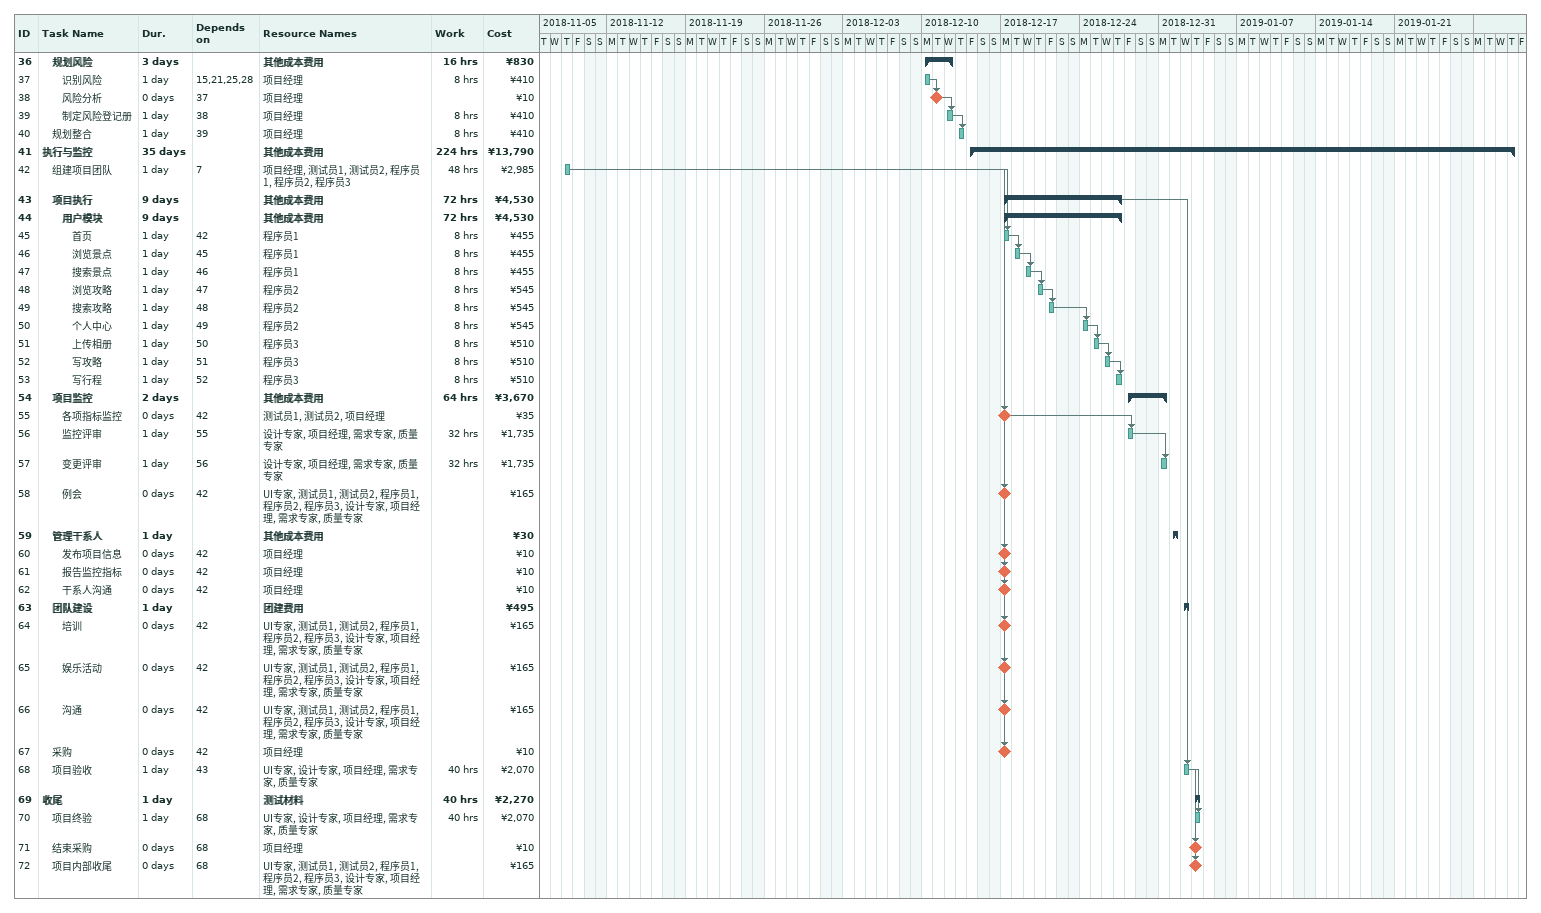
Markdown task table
| ID | Level | Task | Duration | Start | Finish | Predecessors | Resources | Work (h) | Cost (¥) |
|---|---|---|---|---|---|---|---|---|---|
| 36 | 2 | **规划风险** | 3d | 2018-12-10 | 2018-12-12 |  | 其他成本费用 | 16 | 830 |
| 37 | 3 | 识别风险 | 1d | 2018-12-10 | 2018-12-10 | 15, 21, 25, 28 | 项目经理 | 8 | 410 |
| 38 | 3 | 风险分析 | 0d | 2018-12-11 | 2018-12-11 | 37 | 项目经理 |  | 10 |
| 39 | 3 | 制定风险登记册 | 1d | 2018-12-12 | 2018-12-12 | 38 | 项目经理 | 8 | 410 |
| 40 | 2 | 规划整合 | 1d | 2018-12-13 | 2018-12-13 | 39 | 项目经理 | 8 | 410 |
| 41 | 1 | **执行与监控** | 35d | 2018-12-14 | 2019-01-31 |  | 其他成本费用 | 224 | 13790 |
| 42 | 2 | 组建项目团队 | 1d | 2018-11-08 | 2018-11-08 | 7 | 项目经理, 测试员1, 测试员2, 程序员1, 程序员2, 程序员3 | 48 | 2985 |
| 43 | 2 | **项目执行** | 9d | 2018-12-17 | 2018-12-27 |  | 其他成本费用 | 72 | 4530 |
| 44 | 3 | **用户模块** | 9d | 2018-12-17 | 2018-12-27 |  | 其他成本费用 | 72 | 4530 |
| 45 | 4 | 首页 | 1d | 2018-12-17 | 2018-12-17 | 42 | 程序员1 | 8 | 455 |
| 46 | 4 | 浏览景点 | 1d | 2018-12-18 | 2018-12-18 | 45 | 程序员1 | 8 | 455 |
| 47 | 4 | 搜索景点 | 1d | 2018-12-19 | 2018-12-19 | 46 | 程序员1 | 8 | 455 |
| 48 | 4 | 浏览攻略 | 1d | 2018-12-20 | 2018-12-20 | 47 | 程序员2 | 8 | 545 |
| 49 | 4 | 搜索攻略 | 1d | 2018-12-21 | 2018-12-21 | 48 | 程序员2 | 8 | 545 |
| 50 | 4 | 个人中心 | 1d | 2018-12-24 | 2018-12-24 | 49 | 程序员2 | 8 | 545 |
| 51 | 4 | 上传相册 | 1d | 2018-12-25 | 2018-12-25 | 50 | 程序员3 | 8 | 510 |
| 52 | 4 | 写攻略 | 1d | 2018-12-26 | 2018-12-26 | 51 | 程序员3 | 8 | 510 |
| 53 | 4 | 写行程 | 1d | 2018-12-27 | 2018-12-27 | 52 | 程序员3 | 8 | 510 |
| 54 | 2 | **项目监控** | 2d | 2018-12-28 | 2018-12-31 |  | 其他成本费用 | 64 | 3670 |
| 55 | 3 | 各项指标监控 | 0d | 2018-12-17 | 2018-12-17 | 42 | 测试员1, 测试员2, 项目经理 |  | 35 |
| 56 | 3 | 监控评审 | 1d | 2018-12-28 | 2018-12-28 | 55 | 设计专家, 项目经理, 需求专家, 质量专家 | 32 | 1735 |
| 57 | 3 | 变更评审 | 1d | 2018-12-31 | 2018-12-31 | 56 | 设计专家, 项目经理, 需求专家, 质量专家 | 32 | 1735 |
| 58 | 3 | 例会 | 0d | 2018-12-17 | 2018-12-17 | 42 | UI专家, 测试员1, 测试员2, 程序员1, 程序员2, 程序员3, 设计专家, 项目经理, 需求专家, 质量专家 |  | 165 |
| 59 | 2 | **管理干系人** | 1d | 2019-01-01 | 2019-01-01 |  | 其他成本费用 |  | 30 |
| 60 | 3 | 发布项目信息 | 0d | 2018-12-17 | 2018-12-17 | 42 | 项目经理 |  | 10 |
| 61 | 3 | 报告监控指标 | 0d | 2018-12-17 | 2018-12-17 | 42 | 项目经理 |  | 10 |
| 62 | 3 | 干系人沟通 | 0d | 2018-12-17 | 2018-12-17 | 42 | 项目经理 |  | 10 |
| 63 | 2 | **团队建设** | 1d | 2019-01-02 | 2019-01-02 |  | 团建费用 |  | 495 |
| 64 | 3 | 培训 | 0d | 2018-12-17 | 2018-12-17 | 42 | UI专家, 测试员1, 测试员2, 程序员1, 程序员2, 程序员3, 设计专家, 项目经理, 需求专家, 质量专家 |  | 165 |
| 65 | 3 | 娱乐活动 | 0d | 2018-12-17 | 2018-12-17 | 42 | UI专家, 测试员1, 测试员2, 程序员1, 程序员2, 程序员3, 设计专家, 项目经理, 需求专家, 质量专家 |  | 165 |
| 66 | 3 | 沟通 | 0d | 2018-12-17 | 2018-12-17 | 42 | UI专家, 测试员1, 测试员2, 程序员1, 程序员2, 程序员3, 设计专家, 项目经理, 需求专家, 质量专家 |  | 165 |
| 67 | 2 | 采购 | 0d | 2018-12-17 | 2018-12-17 | 42 | 项目经理 |  | 10 |
| 68 | 2 | 项目验收 | 1d | 2019-01-02 | 2019-01-02 | 43 | UI专家, 设计专家, 项目经理, 需求专家, 质量专家 | 40 | 2070 |
| 69 | 1 | **收尾** | 1d | 2019-01-03 | 2019-01-03 |  | 测试材料 | 40 | 2270 |
| 70 | 2 | 项目终验 | 1d | 2019-01-03 | 2019-01-03 | 68 | UI专家, 设计专家, 项目经理, 需求专家, 质量专家 | 40 | 2070 |
| 71 | 2 | 结束采购 | 0d | 2019-01-03 | 2019-01-03 | 68 | 项目经理 |  | 10 |
| 72 | 2 | 项目内部收尾 | 0d | 2019-01-03 | 2019-01-03 | 68 | UI专家, 测试员1, 测试员2, 程序员1, 程序员2, 程序员3, 设计专家, 项目经理, 需求专家, 质量专家 |  | 165 |
